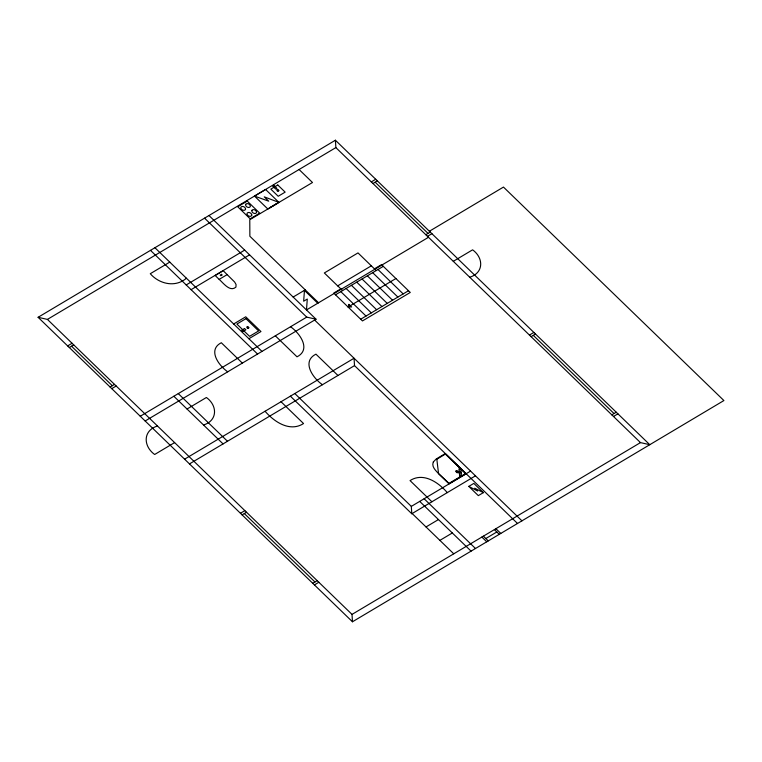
<?xml version="1.0" encoding="UTF-8"?>
<svg xmlns="http://www.w3.org/2000/svg" width="762" height="762" viewBox="0 0 762 762"><rect width="100%" height="100%" fill="white"/><g stroke="black" fill="none" stroke-linecap="round" stroke-linejoin="round"><path stroke-width="1.14" d="M304.476 290.303L303.657 301.209L307.286 299.056L306.486 309.953L428.482 237.296M429.387 231.248L503.472 187.081L723.9 400.555L352.473 621.773L38.1 317.297L335.404 140.227L649.786 444.703L640.471 442.608L335.871 147.599L335.404 140.227M38.1 317.297L47.415 319.402L335.871 147.599M254.508 196.101L265.614 189.49L278.94 202.406L267.843 209.017L254.508 196.101L268.7 201.168L264.262 196.863L278.94 202.406M169.774 262.109L150.285 273.71C159.229 284.083 175.479 287.846 186.404 278.216M269.605 207.826L276.968 203.444M67.637 345.9L72.057 343.271M69.304 347.52L73.724 344.881M186.204 284.94L244.688 250.107M371.294 181.908L375.723 179.27M191.091 289.674L249.574 254.841M372.961 183.518L377.39 180.889M219.161 279.378C223.104 282.74 229.981 292.484 235.944 287.074L236.058 284.502L234.629 282.007L223.209 270.72L215.17 275.511L219.161 279.378L227.209 274.587M110.099 387.029L114.529 384.4M111.766 388.649L116.195 386.01M233.667 323.993L245.735 316.802L260.956 331.546L248.888 338.728M293.151 297.047L305.229 289.855M376.199 270.567L358.007 252.908L324.336 272.967L337.671 285.874L371.342 265.824M425.815 234.706L430.244 232.077M427.482 236.325L431.911 233.686M340.824 288.855L333.718 293.094L362.464 320.926L410.27 292.456L381.524 264.624L374.428 268.843M335.499 294.808L383.305 266.338M140.265 416.252L306.724 317.116L316.04 319.211L145.161 420.986M348.091 307.01L395.897 278.54M157.467 425.977C142.627 430.644 143.237 446.246 154.657 454.495L174.622 442.598M187.042 409.023L206.397 397.488C217.503 405.489 217.865 420.529 203.53 424.996M453.295 261.328L472.602 249.831C483.67 257.813 484.013 272.806 469.725 277.244M360.693 319.211L408.489 290.741M184.595 459.172L354.063 358.245L354.52 365.617L517.522 523.475M189.481 463.906L354.52 365.617M529.438 335.07L533.867 332.432M531.104 336.68L535.524 334.042M240.44 513.264L244.859 510.626M242.106 514.883L246.536 512.245M475.469 475.831L411.785 513.75L411.318 506.387L470.583 471.087M468.792 486.394L473.821 483.403L483.356 492.643L478.326 495.633L468.792 486.394L477.622 491.014L474.707 488.194L483.356 492.643M312.744 583.292L317.173 580.654M314.411 584.911L318.84 582.273M611.829 414.861L616.258 412.232M426.025 526.952L438.436 519.57M613.496 416.481L617.925 413.842M439.893 540.382L452.295 532.99M352.473 621.773L352.015 614.401L640.471 442.608M485.813 538.534L496.834 531.971M461.22 472.973L456.781 472.621L455.847 470.964L456.657 470.678L461.181 472.335L461.439 476.412L459.61 476.002L459.4 472.564M461.02 469.687L460.972 468.925L459.143 468.516L459.191 469.278L461.02 469.687L460.981 472.288M375.171 182.204L428.025 233.391M533.314 335.366L614.039 413.547M299.075 169.516L312.496 182.509L249.774 219.723L249.869 236.249L318.554 302.771M377.99 269.51L403.174 293.903M372.675 272.672L397.869 297.066M367.37 275.834L392.554 300.228M362.055 278.997L387.248 303.39M356.749 282.159L381.933 306.553M351.434 285.321L376.618 309.715M346.119 288.484L371.313 312.877M337.718 285.845L342.605 290.579M340.814 291.646L365.998 316.04M304.419 290.332L317.754 303.247M208.978 215.522L316.04 319.211M314.63 320.05L521.941 520.837M204.559 218.161L306.724 317.116M290.532 326.755C299.685 333.004 311.582 349.482 297.009 356.816L275.33 335.813M337.957 375.476L315.944 354.159C301.142 361.598 313.134 378.352 322.45 384.715M495.9 528.704L500.786 533.438M494.386 529.609L499.272 534.343M447.284 492.614C438.502 482.384 423.348 471.992 410.051 480.593L431.911 501.767M483.375 536.172L488.261 540.906M481.86 537.067L486.747 541.801M424.129 498.758L475.498 548.507M419.7 501.396L471.068 551.136M154.924 247.726L261.976 351.406M150.495 250.355L257.556 354.044M294.808 393.535L411.318 506.387M412.166 513.531L453.752 553.803M290.379 396.173L411.785 513.75M242.345 363.103L221.313 342.738C207.207 349.872 218.923 365.779 227.724 371.808M281.026 401.736L303.543 423.539C289.836 432.406 274.149 421.815 265.071 411.242M178.279 393.611L227.486 441.274M173.85 396.25L223.066 443.913M47.415 319.402L352.015 614.401M71.514 346.196L112.309 385.715M244.316 513.559L314.954 581.977M458.829 472.383L458.791 471.849M459.191 469.278L459.353 471.926M245.564 208.921L245.431 209.598C244.116 211.322 241.002 209.798 240.773 207.845L240.906 207.169C242.221 205.445 245.326 206.969 245.564 208.921M251.784 214.951L251.65 215.627C250.336 217.351 247.231 215.827 246.993 213.874L247.126 213.198C248.45 211.474 251.555 212.998 251.784 214.951M245.697 204.321L245.564 204.997C245.793 206.95 248.907 208.474 250.222 206.74L250.355 206.073C250.127 204.121 247.021 202.597 245.697 204.321M251.917 210.341L251.784 211.017C252.022 212.969 255.127 214.493 256.442 212.769L256.575 212.093C256.346 210.141 253.241 208.617 251.917 210.341M456.257 471.173C456.371 474.269 457.619 470.144 456.257 471.173M348.967 304.4L348.291 306.886L351.634 306.981L348.967 304.4M248.355 327.631C246.993 328.936 247.107 325.717 248.355 327.631M278.359 190.538C276.987 191.834 277.111 188.624 278.359 190.538M433.302 461.982C431.282 466.563 435.683 470.564 438.541 473.602L449.028 483.889L466.154 473.726L445.284 453.542L436.15 459.048L433.302 461.982M278.806 190.633L278.416 191.233L277.187 190.957L276.854 189.719L278.32 189.852L278.806 190.633M248.803 327.736L248.412 328.327L247.183 328.051L246.85 326.822L248.317 326.946L248.803 327.736M445.37 454.104L437.131 459.048L436.759 458.695L438.56 473.621L449.008 483.365L465.506 473.573L445.37 454.104M247.24 201.092L237.725 206.769L250.165 218.818L259.69 213.141L247.24 201.092M273.806 185.347L272.606 186.061L275.711 189.071L276.92 188.357L273.806 185.347M277.778 184.985L270.834 189.128L278.206 196.263L285.15 192.129L277.778 184.985M221.494 274.339L220.208 275.101L220.885 275.758L222.161 274.996L221.494 274.339M245.935 318.659L236.887 324.05L249.574 336.337L258.623 330.946L245.935 318.659M244.526 328.527L241.706 330.203L243.04 331.499L245.859 329.822L244.526 328.527M461.391 475.612L459.562 475.193L461.391 475.631"/></g></svg>
